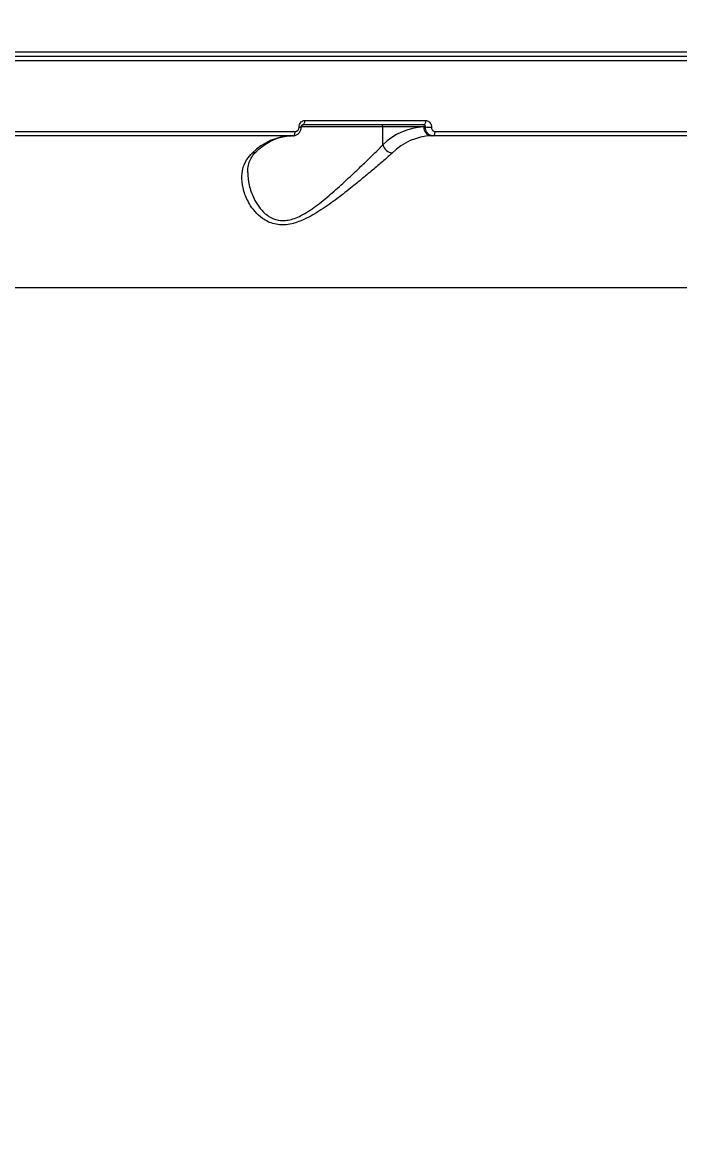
# Model space of a CAD drawing. Header units: millimetres. Extents: x -7735 to 7893, y -6545 to 6034.
# Drawn here: x 4428.7 to 4577.7, y 22.8 to 273.9 of the extents above; entities that cross this region are included whole.
import ezdxf

# ---------------------------------------------------------------- set-up
doc = ezdxf.new("R2010")
doc.units = ezdxf.units.MM
for name, color, linetype in [('DIKOM_ОБЪЕКТ', 7, 'Continuous'), ('DIKOM_РАЗМЕР_ЗОНА', 7, 'Continuous'), ('DIKOM_РАЗМЕР_ОБЪЕКТА', 7, 'Continuous')]:
    doc.layers.add(name, color=color, linetype=linetype)
doc.styles.add('style1', font='arial.ttf', dxfattribs={"width": 0.8})
doc.dimstyles.new('1-50', dxfattribs={"dimtxt": 300, "dimasz": 200, "dimexe": 100, "dimexo": 0, "dimgap": 100, "dimtad": 1, "dimtxsty": 'style1', "dimcen": 200, "dimclrd": 7, "dimclre": 7, "dimclrt": 7, "dimadec": 1, "dimazin": 2, "dimtfac": 1, "dimtmove": 0, "dimatfit": 2, "dimfxl": 0, "dimlwd": 25, "dimlwe": 18, "dimarcsym": 0})

# ---------------------------------------------------------------- blocks, each defined once
blk = doc.blocks.new('*D0')
at = {"layer": 'Defpoints', "color": 0, "transparency": 16777216}
for p in [(5893.22, 882.1), (-4595.74, 266.13), (5893.22, -5840.17)]:
    blk.add_point(p, dxfattribs=at)
at = {"layer": 'DIKOM_РАЗМЕР_ОБЪЕКТА', "color": 7, "lineweight": 18, "transparency": 16777216}
for p, q in [((5893.22, 882.1), (5893.22, -5940.17)), ((-4595.74, 266.13), (-4595.74, -5940.17))]:
    blk.add_line(p, q, dxfattribs=at)
at = {"layer": 'DIKOM_РАЗМЕР_ОБЪЕКТА', "color": 7, "lineweight": 25, "transparency": 16777216}
blk.add_line((-4395.74, -5840.17), (5693.22, -5840.17), dxfattribs=at)
at = {"layer": 'DIKOM_РАЗМЕР_ОБЪЕКТА', "color": 7, "transparency": 16777216}
for points in [[(-4395.74, -5806.84), (-4395.74, -5873.51), (-4595.74, -5840.17)], [(5693.22, -5806.84), (5693.22, -5873.51), (5893.22, -5840.17)]]:
    blk.add_solid(points, dxfattribs=at)
at = {"layer": 'DIKOM_РАЗМЕР_ОБЪЕКТА', "color": 7, "transparency": 16777216, "insert": (648.74, -5587), "char_height": 300, "attachment_point": 5, "style": 'style1'}
blk.add_mtext('10450', dxfattribs=at)
blk = doc.blocks.new('*D3')
at = {"layer": 'Defpoints', "color": 0, "transparency": 16777216}
for p in [(-6112.56, 266.13), (7893.22, 266.13), (7893.22, -6445.11)]:
    blk.add_point(p, dxfattribs=at)
at = {"layer": 'DIKOM_РАЗМЕР_ЗОНА', "color": 7, "lineweight": 18, "transparency": 16777216}
for p, q in [((-6112.56, 266.13), (-6112.56, -6545.11)), ((7893.22, 266.13), (7893.22, -6545.11))]:
    blk.add_line(p, q, dxfattribs=at)
at = {"layer": 'DIKOM_РАЗМЕР_ЗОНА', "color": 7, "lineweight": 25, "transparency": 16777216}
blk.add_line((-5912.56, -6445.11), (7693.22, -6445.11), dxfattribs=at)
at = {"layer": 'DIKOM_РАЗМЕР_ЗОНА', "color": 7, "transparency": 16777216}
for points in [[(-5912.56, -6411.77), (-5912.56, -6478.44), (-6112.56, -6445.11)], [(7693.22, -6411.77), (7693.22, -6478.44), (7893.22, -6445.11)]]:
    blk.add_solid(points, dxfattribs=at)
at = {"layer": 'DIKOM_РАЗМЕР_ЗОНА', "color": 7, "transparency": 16777216, "insert": (890.33, -6191.83), "char_height": 300, "attachment_point": 5, "style": 'style1'}
blk.add_mtext('13950', dxfattribs=at)

msp = doc.modelspace()

# ---------------------------------------------------------------- linework, layer by layer
at = {"layer": 'DIKOM_ОБЪЕКТ', "color": 7, "linetype": 'Continuous', "lineweight": 15}
for p, q in [((4350.612, 267.128), (4765.481, 267.128)), ((4764.966, 266.125), (4350.097, 266.125)), ((4765.481, 265.123), (4350.612, 265.123)), ((4492.773, 251.591), (4520.203, 251.591)), ((4419.437, 249.085), (4490.581, 249.085)), ((4510.46, 250.125), (4491.901, 250.125)), ((4519.688, 250.625), (4492.259, 250.625)), ((4510.46, 246.075), (4510.46, 250.125)), ((4519.728, 250.125), (4510.46, 250.125)), ((4520.088, 250.125), (4519.728, 250.125)), ((4522.297, 249.085), (4593.442, 249.085)), ((4490.067, 248.125), (4418.922, 248.125)), ((4521.782, 248.125), (4521.442, 248.125)), ((4592.927, 248.125), (4521.782, 248.125)), ((4686.613, 213.623), (4386.605, 213.623))]:
    msp.add_line(p, q, dxfattribs=at)
at = {"layer": 'DIKOM_ОБЪЕКТ', "color": 7, "linetype": 'Continuous', "lineweight": 15, "flags": 128}
for points in [[(4492.259, 250.625), (4492.357, 250.644), (4492.451, 250.698), (4492.539, 250.787), (4492.616, 250.906), (4492.681, 251.052), (4492.729, 251.219), (4492.76, 251.401), (4492.773, 251.591)], [(4519.688, 250.625), (4519.786, 250.644), (4519.881, 250.698), (4519.968, 250.787), (4520.046, 250.906), (4520.11, 251.052), (4520.158, 251.219), (4520.19, 251.401), (4520.203, 251.591)], [(4490.067, 248.125), (4490.165, 248.144), (4490.259, 248.198), (4490.346, 248.285), (4490.424, 248.404), (4490.488, 248.549), (4490.537, 248.715), (4490.568, 248.896), (4490.581, 249.085)], [(4521.782, 248.125), (4521.88, 248.144), (4521.975, 248.198), (4522.062, 248.285), (4522.139, 248.404), (4522.203, 248.549), (4522.252, 248.715), (4522.284, 248.896), (4522.297, 249.085)]]:
    msp.add_lwpolyline(points, dxfattribs=at)
at = {"layer": 'DIKOM_ОБЪЕКТ', "color": 7, "linetype": 'Continuous', "lineweight": 15}
for centre, radius, start, end in [((4491.609, 252.533), 2.451, 266.49323, 277.8568), ((4509.993, 250.159), 0.468, 355.91001, 85.30721), ((4520.226, 236.357), 13.777, 92.07063, 135.14173), ((4521.597, 249.993), 1.874, 175.94335, 265.25727), ((4521.411, 273.002), 22.915, 266.68997, 270.12194), ((4490.202, 235.012), 13.122, 92.071, 135.14001), ((4521.917, 235.012), 13.122, 92.07246, 135.14082), ((4480.936, 245.581), 1.314, 268.43045, 311.70114), ((4512.767, 246.638), 2.375, 193.7089, 266.347)]:
    msp.add_arc(centre, radius, start, end, dxfattribs=at)
for points, knots in [([(4491.459, 250.087), (4491.468, 250.198), (4491.488, 250.478), (4491.652, 250.9), (4491.949, 251.282), (4492.339, 251.541), (4492.628, 251.574), (4492.773, 251.591)], [0, 0, 0, 0, 0.141834, 0.3567858, 0.5713471, 0.785757, 1, 1, 1, 1]), ([(4520.203, 251.591), (4520.297, 251.583), (4520.535, 251.565), (4520.894, 251.385), (4521.214, 251.045), (4521.427, 250.594), (4521.449, 250.256), (4521.46, 250.087)], [0, 0, 0, 0, 0.1406486, 0.3550601, 0.5698482, 0.7848798, 1, 1, 1, 1]), ([(4490.1, 248.144), (4490.152, 248.14), (4490.424, 248.117), (4490.906, 248.303), (4491.452, 248.715), (4491.813, 249.327), (4491.971, 249.829), (4491.939, 250.091), (4491.938, 250.107)], [0, 0, 0, 0, 0.0531695, 0.2781262, 0.503774, 0.7375355, 0.9841468, 1, 1, 1, 1]), ([(4490.581, 249.085), (4490.678, 249.096), (4490.871, 249.118), (4491.132, 249.291), (4491.331, 249.545), (4491.439, 249.827), (4491.454, 250.013), (4491.459, 250.087)], [0, 0, 0, 0, 0.2142079, 0.4286111, 0.6431505, 0.8580481, 1, 1, 1, 1]), ([(4491.949, 250.105), (4491.949, 250.136), (4491.949, 250.222), (4491.989, 250.36), (4492.057, 250.49), (4492.139, 250.578), (4492.218, 250.623), (4492.246, 250.627), (4492.26, 250.625), (4492.261, 250.625)], [0, 0, 0, 0, 0.0835398, 0.2335505, 0.3871237, 0.5495255, 0.7302212, 0.9908444, 1, 1, 1, 1]), ([(4520.088, 250.125), (4520.087, 250.182), (4520.084, 250.294), (4520.018, 250.444), (4519.916, 250.557), (4519.798, 250.617), (4519.719, 250.623), (4519.688, 250.625)], [0, 0, 0, 0, 0.21539683, 0.43075201, 0.64511696, 0.85929927, 1, 1, 1, 1]), ([(4521.782, 248.125), (4521.656, 248.135), (4521.338, 248.159), (4520.859, 248.398), (4520.429, 248.851), (4520.138, 249.45), (4520.105, 249.9), (4520.088, 250.125)], [0, 0, 0, 0, 0.1407831, 0.3554403, 0.5702667, 0.7851573, 1, 1, 1, 1]), ([(4521.46, 250.087), (4521.467, 249.974), (4521.482, 249.749), (4521.623, 249.448), (4521.837, 249.222), (4522.075, 249.102), (4522.234, 249.09), (4522.297, 249.085)], [0, 0, 0, 0, 0.2151598, 0.4301602, 0.6450111, 0.8594996, 1, 1, 1, 1]), ([(4481.814, 244.604), (4482.083, 244.843), (4482.869, 245.54), (4484.196, 246.479), (4485.794, 247.324), (4487.411, 247.878), (4488.722, 248.102), (4489.498, 248.12), (4489.727, 248.125)], [0, 0, 0, 0, 0.1033872, 0.3019059, 0.5017326, 0.704745, 0.9124575, 1, 1, 1, 1]), ([(4512.616, 244.268), (4511.998, 243.712), (4510.762, 242.601), (4508.429, 240.624), (4505.888, 238.502), (4502.961, 236.126), (4499.673, 233.546), (4496.036, 230.987), (4492.454, 228.952), (4489.496, 228), (4487.364, 227.882), (4485.819, 228.094), (4484.403, 228.617), (4482.879, 229.538), (4481.414, 230.917), (4479.931, 233.018), (4478.821, 235.571), (4478.376, 238.289), (4478.642, 240.697), (4479.427, 242.686), (4480.436, 243.769), (4480.9, 244.268)], [0, 0, 0, 0, 0.0554765, 0.111024, 0.1665008, 0.2220051, 0.2900258, 0.3579643, 0.4226772, 0.477409, 0.5052492, 0.5330947, 0.5627107, 0.5923738, 0.6404302, 0.6885818, 0.7603271, 0.8320616, 0.8910008, 0.9498665, 1, 1, 1, 1]), ([(4479.829, 239.837), (4479.825, 239.887), (4479.777, 240.463), (4479.956, 241.456), (4480.372, 242.733), (4480.985, 243.765), (4481.566, 244.341), (4481.826, 244.6)], [0, 0, 0, 0, 0.0260848, 0.298546, 0.5705113, 0.8074067, 1, 1, 1, 1]), ([(4479.83, 239.837), (4479.89, 238.879), (4480.014, 236.927), (4480.98, 234.284), (4482.253, 232.075), (4483.536, 230.626), (4484.89, 229.648), (4486.371, 228.995), (4487.811, 228.853), (4489.259, 229.045), (4490.447, 229.375), (4492.583, 230.319), (4495.356, 232.164), (4498.625, 234.837), (4501.596, 237.537), (4504.255, 240.022), (4506.578, 242.244), (4508.724, 244.317), (4509.881, 245.489), (4510.46, 246.075)], [0, 0, 0, 0, 0.0849005, 0.1730658, 0.2309193, 0.2886255, 0.3230723, 0.3574281, 0.4073171, 0.4206098, 0.4522195, 0.4839039, 0.560761, 0.6437071, 0.7267719, 0.7952543, 0.8637013, 0.9318938, 1, 1, 1, 1])]:
    msp.add_open_spline(points, degree=3, knots=knots, dxfattribs=at)

# ---------------------------------------------------------------- dimensions: what is measured, and where the dimension line sits
at = {"layer": 'DIKOM_РАЗМЕР_ЗОНА'}
dim = msp.add_linear_dim(base=(7893.216, -6445.106), p1=(-6112.558, 266.125), p2=(7893.216, 266.125), text='13950', dimstyle='1-50', dxfattribs=at)
dim.commit()
dim.dimension.update_dxf_attribs({"geometry": '*D3', "text_midpoint": (890.329, -6445.106), "dimtype": 160})
at = {"layer": 'DIKOM_РАЗМЕР_ОБЪЕКТА'}
dim = msp.add_linear_dim(base=(5893.216, -5840.173), p1=(-4595.736, 266.125), p2=(5893.216, 882.098), text='10450', dimstyle='1-50', dxfattribs=at)
dim.commit()
dim.dimension.update_dxf_attribs({"geometry": '*D0', "text_midpoint": (648.74, -5840.173), "dimtype": 160})

doc.saveas('drawing.dxf')
